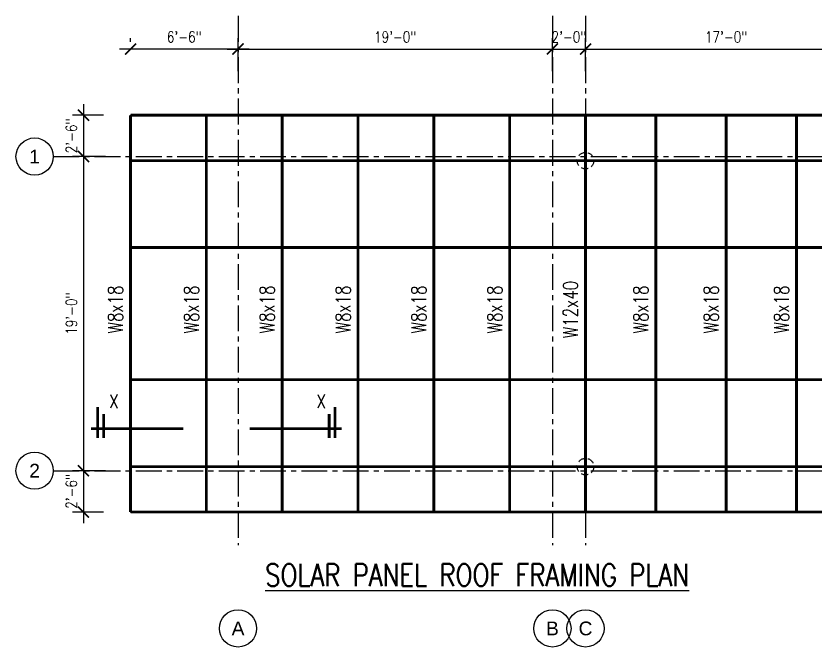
# Model space of a CAD drawing. Header units: inches. Extents: x 58342 to 61343, y 11242 to 14225.
# Drawn here: x 59193 to 59772, y 12733 to 13191 of the extents above; entities that cross this region are included whole.
import ezdxf
from ezdxf.enums import TextEntityAlignment as Align

# ---------------------------------------------------------------- set-up
doc = ezdxf.new("R2010")
doc.units = ezdxf.units.IN
doc.header["$MEASUREMENT"] = 0
doc.header["$PDMODE"] = 3
doc.linetypes.add('CENTER', pattern=[2, 1.25, -0.25, 0.25, -0.25])
doc.linetypes.add('HIDDEN', pattern=[0.375, 0.25, -0.125])
for name, color, linetype in [('A-RCC-SHWL', 4, 'Continuous'), ('BEAM-1', 3, 'HIDDEN'), ('DIM', 2, 'Continuous'), ('GC', 3, 'Continuous'), ('Grid line', 1, 'CENTER'), ('GT', 4, 'Continuous'), ('HEADING', 4, 'Continuous'), ('L', 2, 'Continuous'), ('N-DIM-Z', 126, 'Continuous'), ('SECMARK', 2, 'Continuous'), ('TEXT2', 3, 'Continuous'), ('TEXT3', 4, 'Continuous')]:
    doc.layers.add(name, color=color, linetype=linetype)
doc.styles.add('3-32', font='simplex.shx', dxfattribs={"width": 0.75, "height": 10.6666})
doc.styles.add('dim', font='arial.ttf')
doc.styles.add('DIM 1_1 (A)', font='simplex.shx', dxfattribs={"width": 0.8})
doc.styles.add('DIM 1_8 (A)', font='simplex.shx', dxfattribs={"width": 0.8})
doc.dimstyles.new('DIM 1_8 (A)', dxfattribs={"dimtxt": 8, "dimasz": 8, "dimexe": 8, "dimexo": 8, "dimgap": 4, "dimtad": 1, "dimdec": 0, "dimzin": 3, "dimdsep": 46, "dimlunit": 4, "dimtxsty": 'DIM 1_8 (A)', "dimblk": 'ARCHTICK', "dimcen": 8, "dimdle": 8, "dimclrd": 2, "dimclre": 2, "dimclrt": 3, "dimadec": 0, "dimazin": 2, "dimtfac": 1, "dimtdec": 0, "dimtofl": 0, "dimtmove": 0, "dimatfit": 3, "dimfxl": 0, "dimtolj": 1, "dimtzin": 0, "dimlwd": -1, "dimlwe": -1, "dimarcsym": 0})

# ---------------------------------------------------------------- blocks, each defined once
blk = doc.blocks.new('_ARCHTICK')
at = {"color": 0, "linetype": 'ByBlock', "const_width": 0.15}
blk.add_lwpolyline([(-0.5, -0.5), (0.5, 0.5)], dxfattribs=at)
blk = doc.blocks.new('*D1072')
at = {"layer": 'DEFPOINTS', "color": 0, "transparency": 16777216}
for p in [(59581.78, 13166.79), (59353.78, 13142.79), (59581.78, 13142.79)]:
    blk.add_point(p, dxfattribs=at)
at = {"layer": 'DIM', "color": 2, "transparency": 16777216}
for p, q in [((59353.78, 13150.79), (59353.78, 13174.79)), ((59581.78, 13150.79), (59581.78, 13174.79)), ((59345.78, 13166.79), (59589.78, 13166.79))]:
    blk.add_line(p, q, dxfattribs=at)
at = {"layer": 'DIM', "color": 2, "transparency": 16777216, "xscale": 8, "yscale": 8, "zscale": 8, "rotation": 180}
blk.add_blockref('_ARCHTICK', (59353.78, 13166.79), dxfattribs=at)
at = {"layer": 'DIM', "color": 2, "transparency": 16777216, "xscale": 8, "yscale": 8, "zscale": 8}
blk.add_blockref('_ARCHTICK', (59581.78, 13166.79), dxfattribs=at)
at = {"layer": 'DIM', "color": 3, "transparency": 16777216, "insert": (59467.78, 13175.55), "char_height": 8, "attachment_point": 5, "style": 'DIM 1_8 (A)'}
blk.add_mtext('\\A1;19\'-0"', dxfattribs=at)
blk = doc.blocks.new('*D1073')
at = {"layer": 'DEFPOINTS', "color": 0, "transparency": 16777216}
for p in [(59605.78, 13166.79), (59581.78, 13142.79), (59605.78, 13142.79)]:
    blk.add_point(p, dxfattribs=at)
at = {"layer": 'DIM', "color": 2, "transparency": 16777216}
for p, q in [((59581.78, 13150.79), (59581.78, 13174.79)), ((59605.78, 13150.79), (59605.78, 13174.79)), ((59573.78, 13166.79), (59613.78, 13166.79))]:
    blk.add_line(p, q, dxfattribs=at)
at = {"layer": 'DIM', "color": 2, "transparency": 16777216, "xscale": 8, "yscale": 8, "zscale": 8, "rotation": 180}
blk.add_blockref('_ARCHTICK', (59581.78, 13166.79), dxfattribs=at)
at = {"layer": 'DIM', "color": 2, "transparency": 16777216, "xscale": 8, "yscale": 8, "zscale": 8}
blk.add_blockref('_ARCHTICK', (59605.78, 13166.79), dxfattribs=at)
at = {"layer": 'DIM', "color": 3, "transparency": 16777216, "insert": (59593.78, 13175.55), "char_height": 8, "attachment_point": 5, "style": 'DIM 1_8 (A)'}
blk.add_mtext('\\A1;2\'-0"', dxfattribs=at)
blk = doc.blocks.new('*D1074')
at = {"layer": 'DEFPOINTS', "color": 0, "transparency": 16777216}
for p in [(59809.78, 13166.79), (59605.78, 13142.79), (59809.78, 13142.79)]:
    blk.add_point(p, dxfattribs=at)
at = {"layer": 'DIM', "color": 2, "transparency": 16777216}
for p, q in [((59605.78, 13150.79), (59605.78, 13174.79)), ((59809.78, 13150.79), (59809.78, 13174.79)), ((59597.78, 13166.79), (59817.78, 13166.79))]:
    blk.add_line(p, q, dxfattribs=at)
at = {"layer": 'DIM', "color": 2, "transparency": 16777216, "xscale": 8, "yscale": 8, "zscale": 8, "rotation": 180}
blk.add_blockref('_ARCHTICK', (59605.78, 13166.79), dxfattribs=at)
at = {"layer": 'DIM', "color": 2, "transparency": 16777216, "xscale": 8, "yscale": 8, "zscale": 8}
blk.add_blockref('_ARCHTICK', (59809.78, 13166.79), dxfattribs=at)
at = {"layer": 'DIM', "color": 3, "transparency": 16777216, "insert": (59707.78, 13175.55), "char_height": 8, "attachment_point": 5, "style": 'DIM 1_8 (A)'}
blk.add_mtext('\\A1;17\'-0"', dxfattribs=at)
blk = doc.blocks.new('*D1081')
at = {"layer": 'DEFPOINTS', "color": 0, "transparency": 16777216}
for p in [(59265.66, 13088.79), (59241.66, 12860.79), (59265.66, 12860.79)]:
    blk.add_point(p, dxfattribs=at)
at = {"layer": 'DIM', "color": 2, "transparency": 16777216}
for p, q in [((59241.66, 13096.79), (59241.66, 12852.79)), ((59257.66, 13088.79), (59233.66, 13088.79)), ((59257.66, 12860.79), (59233.66, 12860.79))]:
    blk.add_line(p, q, dxfattribs=at)
at = {"layer": 'DIM', "color": 2, "transparency": 16777216, "xscale": 8, "yscale": 8, "zscale": 8}
for p, rotation in [((59241.66, 13088.79), 90), ((59241.66, 12860.79), 270)]:
    blk.add_blockref('_ARCHTICK', p, dxfattribs=dict(at, rotation=rotation))
at = {"layer": 'DIM', "color": 3, "transparency": 16777216, "insert": (59232.9, 12974.79), "char_height": 8, "attachment_point": 5, "rotation": 90, "style": 'DIM 1_8 (A)'}
blk.add_mtext('\\A1;19\'-0"', dxfattribs=at)
blk = doc.blocks.new('HEAD')
at = {"style": 'DIM 1_1 (A)', "width": 0.8}
blk.add_attdef('A', (1.004, 0.231), '', height=2, dxfattribs=at)
at = {"layer": 'TEXT2', "style": 'DIM 1_1 (A)', "width": 0.8}
blk.add_attdef('B', (1.35, -1.337), '', height=1, dxfattribs=at)
blk = doc.blocks.new('*D1084')
at = {"layer": 'DEFPOINTS', "color": 0, "transparency": 16777216}
for p in [(59264.2, 13118.79), (59241.66, 13088.79), (59264.32, 13088.79)]:
    blk.add_point(p, dxfattribs=at)
at = {"layer": 'DIM', "color": 2, "transparency": 16777216}
for p, q in [((59241.66, 13126.79), (59241.66, 13080.79)), ((59256.2, 13118.79), (59233.66, 13118.79)), ((59256.32, 13088.79), (59233.66, 13088.79))]:
    blk.add_line(p, q, dxfattribs=at)
at = {"layer": 'DIM', "color": 2, "transparency": 16777216, "xscale": 8, "yscale": 8, "zscale": 8}
for p, rotation in [((59241.66, 13118.79), 90), ((59241.66, 13088.79), 270)]:
    blk.add_blockref('_ARCHTICK', p, dxfattribs=dict(at, rotation=rotation))
at = {"layer": 'DIM', "color": 3, "transparency": 16777216, "insert": (59232.9, 13103.79), "char_height": 8, "attachment_point": 5, "rotation": 90, "style": 'DIM 1_8 (A)'}
blk.add_mtext('\\A1;2\'-6"', dxfattribs=at)
blk = doc.blocks.new('*D1085')
at = {"layer": 'DEFPOINTS', "color": 0, "transparency": 16777216}
for p in [(59264.2, 12860.79), (59241.66, 12830.79), (59264.32, 12830.79)]:
    blk.add_point(p, dxfattribs=at)
at = {"layer": 'DIM', "color": 2, "transparency": 16777216}
for p, q in [((59241.66, 12868.79), (59241.66, 12822.79)), ((59256.2, 12860.79), (59233.66, 12860.79)), ((59256.32, 12830.79), (59233.66, 12830.79))]:
    blk.add_line(p, q, dxfattribs=at)
at = {"layer": 'DIM', "color": 2, "transparency": 16777216, "xscale": 8, "yscale": 8, "zscale": 8}
for p, rotation in [((59241.66, 12860.79), 90), ((59241.66, 12830.79), 270)]:
    blk.add_blockref('_ARCHTICK', p, dxfattribs=dict(at, rotation=rotation))
at = {"layer": 'DIM', "color": 3, "transparency": 16777216, "insert": (59232.9, 12845.79), "char_height": 8, "attachment_point": 5, "rotation": 90, "style": 'DIM 1_8 (A)'}
blk.add_mtext('\\A1;2\'-6"', dxfattribs=at)
blk = doc.blocks.new('*D1086')
at = {"layer": 'DEFPOINTS', "color": 0, "transparency": 16777216}
for p in [(59275.78, 13166.79), (59275.78, 13163.97), (59353.78, 13163.97)]:
    blk.add_point(p, dxfattribs=at)
at = {"layer": 'DIM', "color": 2, "transparency": 16777216}
for p, q in [((59275.78, 13171.97), (59275.78, 13174.79)), ((59353.78, 13171.97), (59353.78, 13174.79)), ((59361.78, 13166.79), (59267.78, 13166.79))]:
    blk.add_line(p, q, dxfattribs=at)
at = {"layer": 'DIM', "color": 2, "transparency": 16777216, "xscale": 8, "yscale": 8, "zscale": 8, "rotation": 180}
blk.add_blockref('_ARCHTICK', (59275.78, 13166.79), dxfattribs=at)
at = {"layer": 'DIM', "color": 2, "transparency": 16777216, "xscale": 8, "yscale": 8, "zscale": 8}
blk.add_blockref('_ARCHTICK', (59353.78, 13166.79), dxfattribs=at)
at = {"layer": 'DIM', "color": 3, "transparency": 16777216, "insert": (59314.78, 13175.55), "char_height": 8, "attachment_point": 5, "style": 'DIM 1_8 (A)'}
blk.add_mtext('\\A1;6\'-6"', dxfattribs=at)
blk = doc.blocks.new('S1')
at = {"layer": 'SECMARK', "const_width": 0.25}
for points in [[(0, 9.61), (0, 1.258)], [(-1.976, 9.013), (0.825, 9.013)], [(-1.336, 8.479), (0.825, 8.479)]]:
    blk.add_lwpolyline(points, dxfattribs=at)
at = {"layer": 'TEXT3', "style": 'DIM 1_1 (A)', "width": 0.8}
blk.add_attdef('A', (-2.652, 6.418), '', height=1.5, dxfattribs=at)

msp = doc.modelspace()

# ---------------------------------------------------------------- linework, layer by layer
at = {"layer": 'A-RCC-SHWL', "linetype": 'HIDDEN', "ltscale": 20}
for centre in [(59605.7841881, 13085.7919961), (59605.7841881, 12863.7919961)]:
    msp.add_circle(centre, 6, dxfattribs=at)
at = {"layer": 'BEAM-1', "ltscale": 26}
msp.add_lwpolyline([(59275.7841881, 12830.7919961), (61318.7841881, 12830.7919961), (61318.7841881, 13118.7919961), (59275.7841881, 13118.7919961)], close=True, dxfattribs=at)
at = {"layer": 'GC'}
for centre in [(59206.2254211, 13088.7919961), (59206.2254211, 12860.7919961), (59353.7841881, 12746.3575469), (59581.7841881, 12746.3575469), (59605.7841881, 12746.3575469)]:
    msp.add_circle(centre, 13.5, dxfattribs=at)
at = {"layer": 'Grid line', "ltscale": 15}
for p, q in [((59353.7841881, 13190.7919961), (59353.7841881, 12806.7919961)), ((59581.7841881, 13190.7919961), (59581.7841881, 12806.7919961)), ((59605.7841881, 13190.7919961), (59605.7841881, 12806.7919961)), ((59219.7254211, 13088.7919961), (61342.7841881, 13088.7919961)), ((59219.7254211, 12860.7919961), (61342.7841881, 12860.7919961))]:
    msp.add_line(p, q, dxfattribs=at)
at = {"layer": 'L', "color": 3, "linetype": 'CENTER', "ltscale": 12, "const_width": 2}
for points in [[(61317.7841881, 13118.7919961), (59275.7841881, 13118.7919961)], [(59275.7841881, 12830.7919961), (59275.7841881, 13118.7919961)], [(59330.7841881, 12830.7919961), (59330.7841881, 13118.7919961)], [(59385.7841881, 12830.7919961), (59385.7841881, 13118.7919961)], [(59440.7841881, 12830.7919961), (59440.7841881, 13118.7919961)], [(59495.7841881, 12830.7919961), (59495.7841881, 13118.7919961)], [(59550.7841881, 12830.7919961), (59550.7841881, 13118.7919961)], [(59656.7841881, 12830.7919961), (59656.7841881, 13118.7919961)], [(59707.7841881, 12830.7919961), (59707.7841881, 13118.7919961)], [(59758.7841881, 12830.7919961), (59758.7841881, 13118.7919961)], [(61318.7841881, 12830.7919961), (59275.7841881, 12830.7919961)]]:
    msp.add_lwpolyline(points, dxfattribs=at)
at = {"layer": 'L', "color": 4, "linetype": 'CENTER', "ltscale": 12, "const_width": 2}
msp.add_lwpolyline([(59605.7841881, 12830.7919961), (59605.7841881, 13118.7919961)], dxfattribs=at)
at = {"layer": 'L', "color": 5, "linetype": 'CENTER', "ltscale": 12, "const_width": 2}
for points in [[(61318.7841881, 13085.7919961), (59275.7841881, 13085.7919961)], [(61318.7841881, 13022.7919961), (59275.7841881, 13022.7919961)], [(61318.7841881, 12926.7919961), (59275.7841881, 12926.7919961)], [(61318.685224, 12863.7919961), (59275.685224, 12863.7919961)]]:
    msp.add_lwpolyline(points, dxfattribs=at)

# ---------------------------------------------------------------- block references
ref = msp.add_blockref('S1', (59324.0696784, 12891.2279317), dxfattribs=dict(xscale=-8, yscale=8, zscale=8, rotation=90))
ref.add_attrib('A', 'X', (59260.1960964, 12906.0707706), dxfattribs={"layer": 'TEXT3', "height": 10, "style": 'DIM 1_8 (A)', "width": 0.8125})
ref = msp.add_blockref('S1', (59352.0598604, 12891.2279317), dxfattribs=dict(xscale=8, yscale=8, zscale=8, rotation=270))
ref.add_attrib('A', 'X', (59410.5167757, 12906.0707706), dxfattribs={"layer": 'TEXT3', "height": 10, "style": 'DIM 1_8 (A)', "width": 0.8125})
ref = msp.add_blockref('HEAD', (59365.4001282, 12775.2956843), dxfattribs=dict(xscale=8, yscale=8, zscale=8))
ref.add_attrib('A', '%%USOLAR PANEL ROOF FRAMING PLAN', (59373.4342201, 12777.1427394), dxfattribs={"layer": 'HEADING', "height": 16, "style": 'DIM 1_8 (A)', "width": 0.8125})

# ---------------------------------------------------------------- texts
at = {"layer": 'GT', "color": 4, "style": 'dim'}
for s, p in [('1', (59206.2254211, 13088.7919961)), ('2', (59206.2254211, 12860.7919961)), ('A', (59353.7841881, 12746.3575469)), ('B', (59581.7841881, 12746.3575469)), ('C', (59605.7841881, 12746.3575469))]:
    msp.add_text(s, height=10, dxfattribs=at).set_placement(p, align=Align.MIDDLE_CENTER)
at = {"layer": 'N-DIM-Z', "color": 2, "char_height": 10.6666, "attachment_point": 5, "rotation": 90, "style": '3-32'}
for s, insert in [('\\A1;W8x18', (59264.9387038, 12977.8385457)), ('\\A1;W8x18', (59319.9387038, 12977.8385457)), ('\\A1;W8x18', (59374.9387038, 12977.8385457)), ('\\A1;W8x18', (59429.9387038, 12977.8385457)), ('\\A1;W8x18', (59484.9387038, 12977.8385457)), ('\\A1;W8x18', (59539.9387038, 12977.8385457)), ('\\A1;W12x40', (59594.9387038, 12977.8385457)), ('\\A1;W8x18', (59645.9387038, 12977.8385457)), ('\\A1;W8x18', (59696.9387038, 12977.8385457)), ('\\A1;W8x18', (59747.9387038, 12977.8385457))]:
    msp.add_mtext(s, dxfattribs=dict(at, insert=insert))

# ---------------------------------------------------------------- dimensions: what is measured, and where the dimension line sits
at = {"layer": 'DIM'}
dim = msp.add_linear_dim(base=(59275.7841881, 13166.7919961), p1=(59353.7841881, 13163.9662428), p2=(59275.7841881, 13163.9662428), dimstyle='DIM 1_8 (A)', dxfattribs=at)
dim.commit()
dim.dimension.update_dxf_attribs({"geometry": '*D1086', "text_midpoint": (59314.7841881, 13175.5539008)})
for base, p1, p2, angle, picture, middle in [((59581.7841881, 13166.7919961), (59353.7841881, 13142.7919961), (59581.7841881, 13142.7919961), 180, '*D1072', (59467.7841881, 13175.5539008)), ((59809.7841881, 13166.7919961), (59605.7841881, 13142.7919961), (59809.7841881, 13142.7919961), 180, '*D1074', (59707.7841881, 13175.5539008)), ((59241.6601474, 12860.7919961), (59265.6601474, 13088.7919961), (59265.6601474, 12860.7919961), 90, '*D1081', (59232.8982427, 12974.7919961))]:
    dim = msp.add_linear_dim(base=base, p1=p1, p2=p2, angle=angle, dimstyle='DIM 1_8 (A)', dxfattribs=at)
    dim.commit()
    dim.dimension.update_dxf_attribs({"geometry": picture, "text_midpoint": middle})
for base, p1, p2, angle, picture, middle in [((59605.7841881, 13166.7919961), (59581.7841881, 13142.7919961), (59605.7841881, 13142.7919961), 180, '*D1073', (59593.7841881, 13166.7919961)), ((59241.6601474, 13088.7919961), (59264.1971778, 13118.7919961), (59264.3160398, 13088.7919961), 90, '*D1084', (59241.6601474, 13103.7919961)), ((59241.6601474, 12830.7919961), (59264.1971778, 12860.7919961), (59264.3160398, 12830.7919961), 90, '*D1085', (59241.6601474, 12845.7919961))]:
    dim = msp.add_linear_dim(base=base, p1=p1, p2=p2, angle=angle, dimstyle='DIM 1_8 (A)', dxfattribs=at)
    dim.commit()
    dim.dimension.update_dxf_attribs({"geometry": picture, "text_midpoint": middle, "dimtype": 160})

doc.saveas('drawing.dxf')
